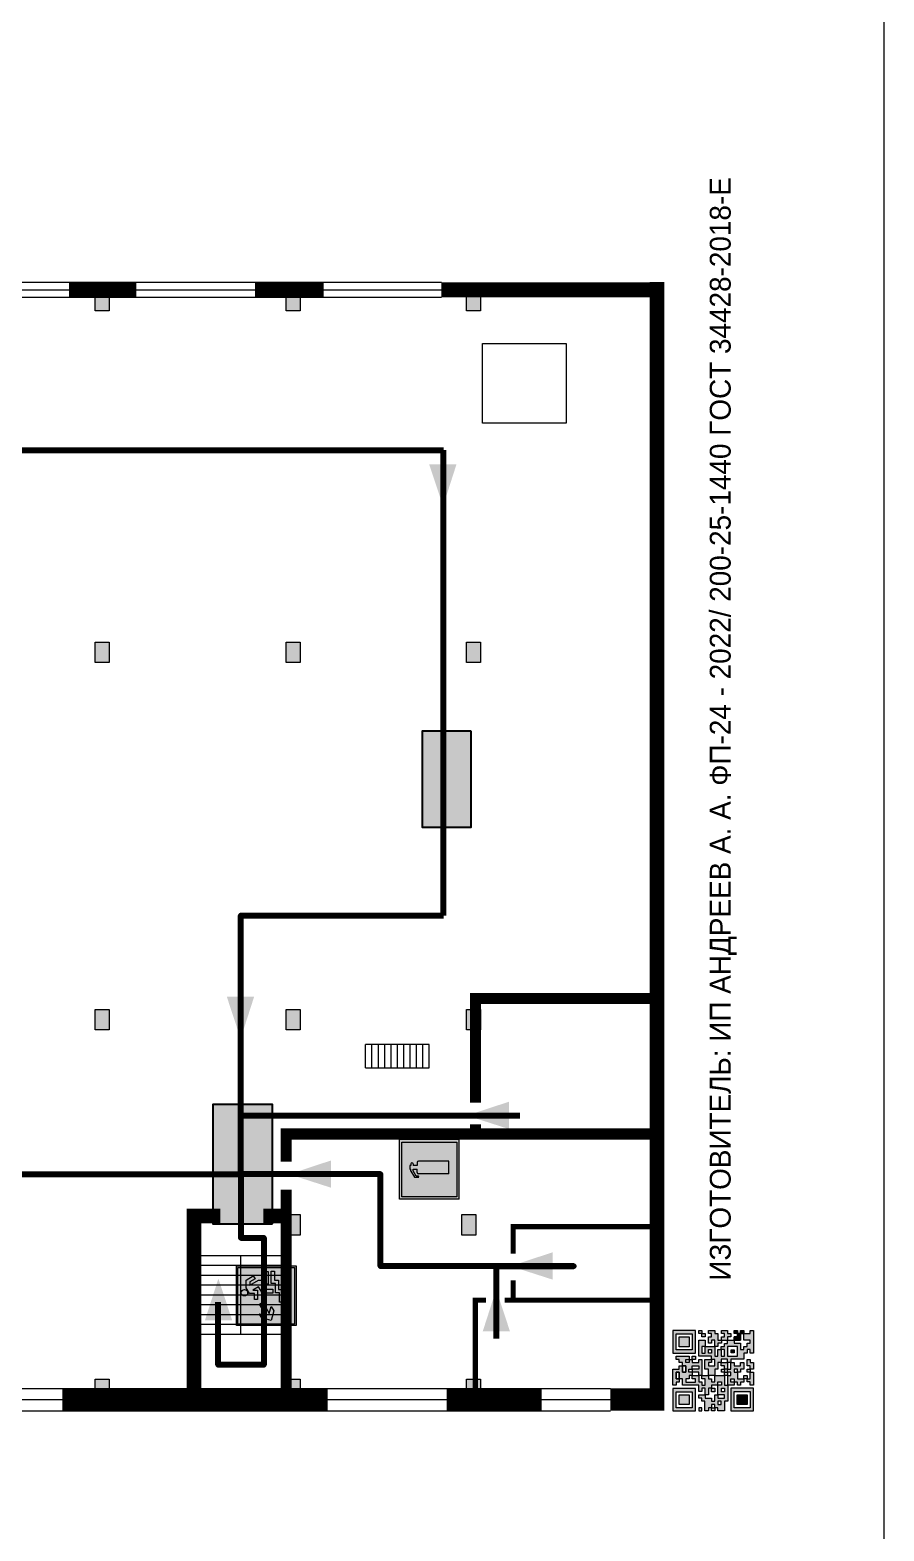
# Model space of a CAD drawing. Header units: millimetres. Extents: x 13810 to 67229, y 12374 to 21950.
# Drawn here: x 40824.2 to 40938.7, y 14954.2 to 15155.6 of the extents above; entities that cross this region are included whole.
import ezdxf

# ---------------------------------------------------------------- set-up
doc = ezdxf.new("R2010")
doc.units = ezdxf.units.MM
doc.layers.add('План_Штампы', color=7, linetype='Continuous')
doc.styles.add('обычный', font='arial.ttf')

# ---------------------------------------------------------------- blocks, each defined once
blk = doc.blocks.new('A$C32E8229D')
at = {"true_color": 0xffffff}
blk.add_hatch(color=7, dxfattribs=at).paths.add_polyline_path([(0, 0), (0, -8), (16, -8), (16, 0)])
h = blk.add_hatch(color=126)
h.paths.add_polyline_path([(0.2, -0.2), (15.8, -0.2), (15.8, -7.8), (0.2, -7.8)])
h.paths.add_polyline_path([(13.49, -2.05), (12.08, -2.05), (11.37, -2.63, 0.162397), (11.29, -2.84), (11.29, -3.63), (10.35, -3.63), (10.35, -4.05), (11.68, -4.05), (11.68, -3.48), (12.26, -4.28), (11.29, -5.1), (11.29, -6.78), (11.85, -6.78), (11.85, -5.44), (12.8, -4.64), (12.8, -5.94), (14.46, -5.94), (14.46, -5.39), (13.45, -5.39), (13.45, -3.97), (12.46, -2.59), (13.15, -2.59), (13.69, -3.34), (14.18, -3)], flags=16)
h.paths.add_polyline_path([(10.74, -1.82, 1), (11.8, -1.82, 1)], flags=16)
h.paths.add_polyline_path([(9.39, -3.59), (5.99, -3.59), (6.56, -3.03), (5.91, -3.03), (5.1, -3.83), (5.91, -4.64), (6.56, -4.64), (5.99, -4.09), (9.39, -4.09)], flags=16)
h.paths.add_polyline_path([(4.29, -1.08), (1.72, -1.08), (1.72, -6.6), (4.29, -6.6)], flags=16)
at = {"color": 126}
blk.add_lwpolyline([(16, -8), (0, -8), (0, 0), (16, 0)], close=True, dxfattribs=at)
blk = doc.blocks.new('QR')
at = {"lineweight": 0}
h = blk.add_hatch(color=256, dxfattribs=at)
h.dxf.hatch_style = 1
h.paths.add_polyline_path([(9241.16, 2687.38), (9242.01, 2687.38), (9242.01, 2687.83), (9241.59, 2687.83), (9241.59, 2688.68), (9239.45, 2688.68), (9239.45, 2688.25), (9239.86, 2688.25), (9239.86, 2687.83), (9240.29, 2687.83), (9240.29, 2688.25), (9241.16, 2688.25), (9241.16, 2687.83), (9240.29, 2687.83), (9240.29, 2687.38), (9239.45, 2687.38), (9239.45, 2685.22), (9238.57, 2685.22), (9238.57, 2684.8), (9239.02, 2684.8), (9239.02, 2684.37), (9238.13, 2684.37), (9238.13, 2683.92), (9239.02, 2683.92), (9239.02, 2683.5), (9239.44, 2683.5), (9239.44, 2682.64), (9239.87, 2682.64), (9239.87, 2682.18), (9239.44, 2682.18), (9239.44, 2682.64), (9238.13, 2682.64), (9238.13, 2681.76), (9237.71, 2681.76), (9237.71, 2682.64), (9238.13, 2682.64), (9238.13, 2683.07), (9237.27, 2683.07), (9237.27, 2683.51), (9237.71, 2683.51), (9237.71, 2684.37), (9238.13, 2684.37), (9238.13, 2685.22), (9237.71, 2685.22), (9237.71, 2684.8), (9237.28, 2684.8), (9237.28, 2684.38), (9235.98, 2684.38), (9235.98, 2683.92), (9236.4, 2683.92), (9236.4, 2683.49), (9236.84, 2683.49), (9236.84, 2683.07), (9236.4, 2683.07), (9236.4, 2682.64), (9235.98, 2682.64), (9235.98, 2681.76), (9237.29, 2681.76), (9237.29, 2681.33), (9239.43, 2681.33), (9239.43, 2681.76), (9240.74, 2681.76), (9240.74, 2683.05), (9239.87, 2683.05), (9239.87, 2683.5), (9240.29, 2683.5), (9240.29, 2683.91), (9240.74, 2683.91), (9240.74, 2684.81), (9240.29, 2684.81), (9240.29, 2684.79), (9240.29, 2684.37), (9239.45, 2684.37), (9239.45, 2684.8), (9239.87, 2684.8), (9239.87, 2685.21), (9240.74, 2685.21), (9240.74, 2686.1), (9240.29, 2686.1), (9240.29, 2685.64), (9239.86, 2685.64), (9239.86, 2686.95), (9240.29, 2686.95), (9240.29, 2686.52), (9240.74, 2686.52), (9240.74, 2686.1), (9241.16, 2686.1), (9241.16, 2686.53), (9241.59, 2686.53), (9241.59, 2686.1), (9242.02, 2686.1), (9242.02, 2685.21), (9241.59, 2685.21), (9241.59, 2686.1), (9241.16, 2686.1), (9241.16, 2685.21), (9240.74, 2685.21), (9240.74, 2684.81), (9242.89, 2684.81), (9242.89, 2685.22), (9242.47, 2685.22), (9242.47, 2686.11), (9242.89, 2686.11), (9242.89, 2686.52), (9242.46, 2686.52), (9242.46, 2686.95), (9242.89, 2686.95), (9242.89, 2686.52), (9243.32, 2686.52), (9243.32, 2688.26), (9242.9, 2688.26), (9242.9, 2687.83), (9242.47, 2687.83), (9242.47, 2687.38), (9242.01, 2687.38), (9242.01, 2686.94), (9241.16, 2686.94)])
h.paths.add_polyline_path([(9239.02, 2682.18), (9239.02, 2681.76), (9238.54, 2681.76), (9238.54, 2682.18)], flags=16)
h.paths.add_polyline_path([(9237.27, 2682.65), (9237.27, 2682.19), (9236.83, 2682.19), (9236.83, 2682.65)], flags=16)
h = blk.add_hatch(color=256, dxfattribs=at)
h.dxf.hatch_style = 1
h.paths.add_polyline_path([(9238.15, 2687.83), (9236.83, 2687.83), (9236.83, 2686.52), (9238.15, 2686.52)], flags=0)
h.paths.add_polyline_path([(9239.01, 2685.65), (9239.01, 2688.68), (9235.98, 2688.68), (9235.98, 2685.65)])
h.paths.add_polyline_path([(9236.41, 2686.1), (9236.41, 2688.26), (9238.56, 2688.26), (9238.56, 2686.1)], flags=16)
h.paths.add_polyline_path([(9236.83, 2686.52), (9236.83, 2687.83), (9238.15, 2687.83), (9238.15, 2686.52)], flags=0)
h = blk.add_hatch(color=256, dxfattribs=at)
h.dxf.hatch_style = 1
h.paths.add_polyline_path([(9238.15, 2686.52), (9238.15, 2687.83), (9236.83, 2687.83), (9236.83, 2686.52)])
h.paths.add_polyline_path([(9245.91, 2686.52), (9245.91, 2687.83), (9244.59, 2687.83), (9244.59, 2686.52)], flags=0)
h.paths.add_polyline_path([(9246.77, 2685.65), (9246.77, 2688.68), (9243.74, 2688.68), (9243.74, 2685.65)])
h.paths.add_polyline_path([(9244.17, 2686.1), (9244.17, 2688.26), (9246.32, 2688.26), (9246.32, 2686.1)], flags=16)
h.paths.add_polyline_path([(9244.59, 2686.52), (9244.59, 2687.83), (9245.91, 2687.83), (9245.91, 2686.52)], flags=0)
h = blk.add_hatch(color=256, dxfattribs=at)
h.dxf.hatch_style = 1
h.paths.add_polyline_path([(9240.75, 2681.76), (9240.75, 2681.35), (9241.17, 2681.35), (9241.17, 2681.76)])
h.paths.add_polyline_path([(9241.6, 2682.18), (9241.17, 2682.18), (9241.17, 2681.76), (9241.6, 2681.76)])
h.paths.add_polyline_path([(9242.47, 2681.34), (9242.47, 2682.19), (9242.02, 2682.19), (9242.02, 2681.76), (9241.6, 2681.76), (9241.6, 2681.34)])
h.paths.add_polyline_path([(9239.87, 2678.3), (9239.44, 2678.3), (9239.44, 2677.89), (9241.17, 2677.89), (9241.17, 2678.3), (9240.28, 2678.3), (9240.28, 2678.73), (9239.87, 2678.73)])
h.paths.add_polyline_path([(9240.75, 2678.73), (9240.75, 2679.19), (9240.28, 2679.19), (9240.28, 2678.73)])
h.paths.add_polyline_path([(9241.6, 2678.73), (9241.17, 2678.73), (9241.17, 2678.3), (9241.6, 2678.3)])
h.paths.add_polyline_path([(9242.02, 2678.3), (9241.6, 2678.3), (9241.6, 2677.89), (9242.48, 2677.89), (9242.48, 2678.31), (9242.9, 2678.31), (9242.9, 2678.73), (9242.02, 2678.73)])
h.paths.add_polyline_path([(9246.36, 2684.37), (9246.36, 2684.79), (9245.93, 2684.79), (9245.93, 2684.37)])
h.paths.add_polyline_path([(9246.78, 2685.2), (9246.36, 2685.2), (9246.36, 2684.79), (9246.78, 2684.79)])
h.paths.add_polyline_path([(9245.91, 2687.83), (9244.59, 2687.83), (9244.59, 2686.52), (9245.91, 2686.52)])
h = blk.add_hatch(color=256, dxfattribs=at)
h.dxf.hatch_style = 1
h.paths.add_polyline_path([(9243.32, 2686.11), (9242.89, 2686.11), (9242.89, 2685.64), (9243.32, 2685.64)])
h.paths.add_polyline_path([(9239.02, 2683.07), (9239.02, 2683.5), (9238.56, 2683.5), (9238.56, 2683.07)])
h.paths.add_polyline_path([(9236.4, 2684.8), (9236.4, 2685.22), (9235.98, 2685.22), (9235.98, 2684.8)])
h.paths.add_polyline_path([(9236.4, 2683.07), (9236.4, 2683.49), (9235.98, 2683.49), (9235.98, 2683.07)])
h = blk.add_hatch(color=256, dxfattribs=at)
h.dxf.hatch_style = 1
h.paths.add_polyline_path([(9243.32, 2682.64), (9243.32, 2683.07), (9244.62, 2683.07), (9244.62, 2684.37), (9243.74, 2684.37), (9243.74, 2684.8), (9244.62, 2684.8), (9244.62, 2684.37), (9245.48, 2684.37), (9245.48, 2685.22), (9243.32, 2685.22), (9243.32, 2683.5), (9242.89, 2683.5), (9242.89, 2683.06), (9242.01, 2683.06), (9242.01, 2683.91), (9242.47, 2683.91), (9242.47, 2683.5), (9242.89, 2683.5), (9242.89, 2684.38), (9241.59, 2684.38), (9241.59, 2683.91), (9240.74, 2683.91), (9240.74, 2683.05), (9241.59, 2683.05), (9241.59, 2682.64), (9242.47, 2682.64), (9242.47, 2682.19), (9242.91, 2682.19), (9242.91, 2681.34), (9242.48, 2681.34), (9242.48, 2680.91), (9242.91, 2680.91), (9242.91, 2679.17), (9243.75, 2679.17), (9243.75, 2678.73), (9244.2, 2678.73), (9244.2, 2678.3), (9243.75, 2678.3), (9243.75, 2677.88), (9246.78, 2677.88), (9246.78, 2678.3), (9246.35, 2678.3), (9246.35, 2679.19), (9245.48, 2679.19), (9245.48, 2678.31), (9245.05, 2678.31), (9245.05, 2678.73), (9244.62, 2678.73), (9244.62, 2679.19), (9244.2, 2679.19), (9244.2, 2679.61), (9245.05, 2679.61), (9245.05, 2680.46), (9245.48, 2680.46), (9245.48, 2681.34), (9245.04, 2681.34), (9245.04, 2681.76), (9244.63, 2681.76), (9244.63, 2682.19), (9244.21, 2682.19), (9244.21, 2681.76), (9243.32, 2681.76), (9243.32, 2682.19), (9244.21, 2682.19), (9244.21, 2682.64)])
h.paths.add_polyline_path([(9243.75, 2683.49), (9243.75, 2683.92), (9244.21, 2683.92), (9244.21, 2683.49)], flags=16)
h.paths.add_polyline_path([(9243.32, 2681.34), (9244.63, 2681.34), (9244.63, 2680.04), (9243.32, 2680.04)], flags=16)
h.paths.add_polyline_path([(9243.76, 2680.89), (9244.18, 2680.89), (9244.18, 2680.48), (9243.76, 2680.48)], flags=0)
h = blk.add_hatch(color=256, dxfattribs=at)
h.dxf.hatch_style = 1
h.paths.add_polyline_path([(9246.36, 2683.07), (9246.78, 2683.07), (9246.78, 2683.92), (9246.36, 2683.92), (9246.36, 2683.49), (9245.92, 2683.49), (9245.92, 2683.92), (9245.06, 2683.92), (9245.06, 2683.49), (9245.48, 2683.49), (9245.48, 2683.07), (9244.62, 2683.07), (9244.62, 2682.65), (9245.05, 2682.65), (9245.05, 2682.18), (9245.48, 2682.18), (9245.48, 2682.65), (9246.36, 2682.65)])
h.paths.add_polyline_path([(9246.78, 2682.18), (9246.36, 2682.18), (9246.36, 2681.75), (9245.92, 2681.75), (9245.92, 2682.18), (9245.48, 2682.18), (9245.48, 2681.34), (9245.48, 2681.34), (9245.94, 2681.34), (9245.94, 2680.91), (9246.36, 2680.91), (9246.36, 2681.34), (9246.78, 2681.34)])
h = blk.add_hatch(color=256, dxfattribs=at)
h.dxf.hatch_style = 1
h.paths.add_polyline_path([(9235.98, 2680.9), (9235.98, 2677.86), (9239.02, 2677.86), (9239.02, 2680.9)])
h.paths.add_polyline_path([(9238.57, 2680.48), (9238.57, 2678.32), (9236.41, 2678.32), (9236.41, 2680.48)], flags=16)
h.paths.add_polyline_path([(9238.15, 2680.05), (9238.15, 2678.74), (9236.83, 2678.74), (9236.83, 2680.05)], flags=0)
h = blk.add_hatch(color=256, dxfattribs=at)
h.dxf.hatch_style = 1
h.paths.add_polyline_path([(9242.02, 2680.46), (9242.48, 2680.46), (9242.48, 2680.91), (9241.58, 2680.91), (9241.58, 2681.35), (9241.17, 2681.35), (9241.17, 2680.91), (9240.75, 2680.91), (9240.75, 2681.33), (9239.43, 2681.33), (9239.43, 2680.46), (9239.86, 2680.46), (9239.86, 2680.92), (9240.3, 2680.92), (9240.3, 2680.46), (9239.86, 2680.46), (9239.86, 2680.04), (9239.44, 2680.04), (9239.44, 2679.62), (9239.86, 2679.62), (9239.86, 2679.19), (9240.29, 2679.19), (9240.29, 2680.03), (9241.18, 2680.03), (9241.18, 2680.47), (9241.6, 2680.47), (9241.6, 2680.03), (9241.18, 2680.03), (9241.18, 2679.61), (9241.6, 2679.61), (9241.6, 2679.19), (9242.47, 2679.19), (9242.47, 2679.6), (9242.02, 2679.6)])
h = blk.add_hatch(color=256, dxfattribs=at)
h.dxf.hatch_style = 1
h.paths.add_polyline_path([(9244.18, 2680.48), (9244.18, 2680.89), (9243.76, 2680.89), (9243.76, 2680.48)])
h = blk.add_hatch(color=256, dxfattribs=at)
h.dxf.hatch_style = 1
h.paths.add_polyline_path([(9238.15, 2680.05), (9236.83, 2680.05), (9236.83, 2678.74), (9238.15, 2678.74)])
h = blk.add_hatch(color=256, dxfattribs=at)
h.dxf.hatch_style = 1
h.paths.add_polyline_path([(9245.93, 2680.04), (9245.93, 2680.46), (9245.48, 2680.46), (9245.48, 2679.62), (9246.35, 2679.62), (9246.35, 2680.04)])
h.paths.add_polyline_path([(9246.78, 2680.04), (9246.78, 2680.46), (9246.35, 2680.46), (9246.35, 2680.04)])
h.paths.add_polyline_path([(9246.78, 2679.18), (9246.78, 2679.62), (9246.35, 2679.62), (9246.35, 2679.18)])
for points in [[(9237.71, 2685.22), (9238.13, 2685.22), (9238.13, 2684.37), (9237.71, 2684.37), (9237.71, 2683.51), (9237.27, 2683.51), (9237.27, 2683.07), (9238.13, 2683.07), (9238.13, 2682.64), (9237.71, 2682.64), (9237.71, 2681.76), (9238.13, 2681.76), (9238.13, 2682.64), (9239.44, 2682.64), (9239.44, 2683.5), (9239.02, 2683.5), (9239.02, 2683.07), (9238.56, 2683.07), (9238.56, 2683.5), (9239.02, 2683.5), (9239.02, 2683.92), (9238.13, 2683.92), (9238.13, 2684.37), (9239.02, 2684.37), (9239.02, 2684.8), (9238.57, 2684.8), (9238.57, 2685.22), (9239.45, 2685.22), (9239.45, 2687.38), (9240.29, 2687.38), (9240.29, 2687.83), (9239.86, 2687.83), (9239.86, 2688.25), (9239.45, 2688.25), (9239.45, 2688.68), (9241.59, 2688.68), (9241.59, 2687.83), (9242.01, 2687.83), (9242.01, 2687.38), (9242.47, 2687.38), (9242.47, 2687.83), (9242.9, 2687.83), (9242.9, 2688.26), (9243.32, 2688.26), (9243.32, 2686.52), (9242.89, 2686.52), (9242.89, 2686.11), (9243.32, 2686.11), (9243.32, 2685.64), (9242.89, 2685.64), (9242.89, 2686.11), (9242.47, 2686.11), (9242.47, 2685.22), (9242.89, 2685.22), (9242.89, 2684.81), (9240.74, 2684.81), (9240.74, 2683.91), (9241.59, 2683.91), (9241.59, 2684.38), (9242.89, 2684.38), (9242.89, 2683.5), (9242.47, 2683.5), (9242.47, 2683.91), (9242.01, 2683.91), (9242.01, 2683.06), (9242.89, 2683.06), (9242.89, 2683.5), (9243.32, 2683.5), (9243.32, 2685.22), (9245.48, 2685.22), (9245.48, 2684.37), (9244.62, 2684.37), (9244.62, 2683.07), (9245.48, 2683.07), (9245.48, 2683.49), (9245.06, 2683.49), (9245.06, 2683.92), (9245.92, 2683.92), (9245.92, 2683.49), (9246.36, 2683.49), (9246.36, 2683.92), (9246.78, 2683.92), (9246.78, 2683.07), (9246.36, 2683.07), (9246.36, 2682.65), (9245.48, 2682.65), (9245.48, 2682.18), (9245.92, 2682.18), (9245.92, 2681.75), (9246.36, 2681.75), (9246.36, 2682.18), (9246.78, 2682.18), (9246.78, 2681.34), (9246.36, 2681.34), (9246.36, 2680.91), (9245.94, 2680.91), (9245.94, 2681.34), (9245.48, 2681.34), (9245.48, 2680.46), (9245.93, 2680.46), (9245.93, 2680.04), (9246.35, 2680.04), (9246.35, 2680.46), (9246.78, 2680.46), (9246.78, 2680.04), (9246.78, 2680.04), (9246.35, 2680.04), (9246.35, 2679.62), (9246.78, 2679.62), (9246.78, 2679.18), (9246.35, 2679.18), (9246.35, 2678.3), (9246.78, 2678.3), (9246.78, 2677.88), (9243.75, 2677.88), (9243.75, 2678.3), (9244.2, 2678.3), (9244.2, 2678.73), (9243.75, 2678.73), (9243.75, 2679.17), (9242.91, 2679.17), (9242.91, 2680.91), (9242.48, 2680.91), (9242.48, 2680.46), (9242.02, 2680.46), (9242.02, 2679.6), (9242.47, 2679.6), (9242.47, 2679.19), (9241.6, 2679.19), (9241.6, 2679.61), (9241.18, 2679.61), (9241.18, 2680.03), (9240.29, 2680.03), (9240.29, 2679.19), (9240.75, 2679.19), (9240.75, 2678.73), (9240.28, 2678.73), (9240.28, 2678.3), (9241.17, 2678.3), (9241.17, 2678.73), (9241.6, 2678.73), (9241.6, 2678.3), (9242.02, 2678.3), (9242.02, 2678.73), (9242.9, 2678.73), (9242.9, 2678.31), (9242.48, 2678.31), (9242.48, 2677.89), (9241.6, 2677.89), (9241.6, 2678.3), (9241.17, 2678.3), (9241.17, 2677.89), (9239.44, 2677.89), (9239.44, 2678.3), (9239.87, 2678.3), (9239.87, 2678.73), (9240.28, 2678.73), (9240.28, 2679.19), (9240.29, 2679.19), (9239.86, 2679.19), (9239.86, 2679.62), (9239.44, 2679.62), (9239.44, 2680.04), (9239.86, 2680.04), (9239.86, 2680.46), (9239.43, 2680.46), (9239.43, 2681.33), (9237.29, 2681.33), (9237.29, 2681.76), (9235.98, 2681.76), (9235.98, 2682.64), (9236.4, 2682.64), (9236.4, 2683.07), (9235.98, 2683.07), (9235.98, 2683.49), (9236.4, 2683.49), (9236.4, 2683.92), (9235.98, 2683.92), (9235.98, 2684.38), (9237.28, 2684.38), (9237.28, 2684.8), (9237.71, 2684.8), (9237.71, 2685.22), (9237.92, 2685.22)], [(9240.74, 2686.1), (9240.74, 2686.52), (9240.29, 2686.52), (9240.29, 2686.95), (9239.86, 2686.95), (9239.86, 2685.64), (9240.29, 2685.64), (9240.29, 2686.1), (9240.74, 2686.1), (9240.74, 2686.52)], [(9240.74, 2685.21), (9239.87, 2685.21), (9239.87, 2684.8), (9239.45, 2684.8), (9239.45, 2684.37), (9240.29, 2684.37), (9240.29, 2684.79), (9240.29, 2684.81), (9240.74, 2684.81), (9240.74, 2685.21), (9239.87, 2685.21)], [(9244.62, 2684.37), (9244.62, 2684.8), (9243.74, 2684.8), (9243.74, 2684.37), (9244.62, 2684.37)], [(9240.74, 2683.05), (9240.74, 2681.76), (9239.43, 2681.76), (9239.43, 2681.33), (9240.75, 2681.33), (9240.75, 2681.35), (9240.75, 2680.91), (9241.17, 2680.91), (9241.17, 2681.35), (9241.58, 2681.35), (9241.58, 2680.91), (9242.48, 2680.91), (9242.48, 2681.34), (9242.91, 2681.34), (9242.91, 2682.19), (9242.47, 2682.19), (9242.47, 2682.64), (9241.59, 2682.64), (9241.59, 2683.05), (9240.74, 2683.05)], [(9240.74, 2683.91), (9240.29, 2683.91), (9240.29, 2683.5), (9239.87, 2683.5), (9239.87, 2683.05), (9240.74, 2683.05), (9240.74, 2683.91)], [(9244.62, 2683.07), (9243.32, 2683.07), (9243.32, 2682.64), (9244.21, 2682.64), (9244.21, 2682.19), (9243.32, 2682.19), (9243.32, 2681.76), (9244.21, 2681.76), (9244.21, 2682.19), (9244.63, 2682.19), (9244.63, 2681.76), (9245.04, 2681.76), (9245.04, 2681.34), (9245.48, 2681.34)], [(9245.48, 2682.18), (9245.05, 2682.18), (9245.05, 2682.65), (9244.62, 2682.65), (9244.62, 2683.07)], [(9239.86, 2680.46), (9239.86, 2680.92), (9240.3, 2680.92), (9240.3, 2680.46), (9239.86, 2680.46)], [(9241.6, 2681.76), (9242.02, 2681.76), (9242.02, 2682.19), (9242.47, 2682.19), (9242.47, 2681.34), (9241.6, 2681.34), (9241.6, 2681.76)], [(9245.48, 2682.18), (9245.48, 2681.34)], [(9245.48, 2680.46), (9245.05, 2680.46), (9245.05, 2679.61), (9244.2, 2679.61), (9244.2, 2679.19), (9244.62, 2679.19), (9244.62, 2678.73), (9245.05, 2678.73), (9245.05, 2678.31), (9245.48, 2678.31), (9245.48, 2679.19), (9246.35, 2679.19), (9246.35, 2679.07)], [(9246.35, 2679.62), (9245.48, 2679.62), (9245.48, 2680.46)], [(9245.48, 2680.46), (9245.48, 2679.62), (9246.35, 2679.62), (9246.35, 2680.04), (9245.93, 2680.04), (9245.93, 2680.46), (9245.48, 2680.46), (9245.48, 2679.62)], [(9246.35, 2679.62), (9246.35, 2679.18)]]:
    blk.add_lwpolyline(points, dxfattribs=at)
for points in [[(9235.98, 2685.65), (9239.01, 2685.65), (9239.01, 2688.68), (9235.98, 2688.68)], [(9236.41, 2688.26), (9238.56, 2688.26), (9238.56, 2686.1), (9236.41, 2686.1)], [(9236.83, 2687.83), (9238.15, 2687.83), (9238.15, 2686.52), (9236.83, 2686.52)], [(9240.29, 2687.83), (9241.16, 2687.83), (9241.16, 2688.25), (9240.29, 2688.25)], [(9240.29, 2688.25), (9241.16, 2688.25), (9241.16, 2687.83), (9240.29, 2687.83)], [(9242.01, 2687.38), (9241.16, 2687.38), (9241.16, 2686.94), (9242.01, 2686.94)], [(9241.16, 2687.38), (9242.01, 2687.38), (9242.01, 2686.94), (9241.16, 2686.94)], [(9242.89, 2686.52), (9242.46, 2686.52), (9242.46, 2686.95), (9242.89, 2686.95)], [(9243.74, 2685.65), (9246.77, 2685.65), (9246.77, 2688.68), (9243.74, 2688.68)], [(9244.17, 2688.26), (9246.32, 2688.26), (9246.32, 2686.1), (9244.17, 2686.1)], [(9244.59, 2687.83), (9245.91, 2687.83), (9245.91, 2686.52), (9244.59, 2686.52)], [(9235.98, 2684.8), (9236.4, 2684.8), (9236.4, 2685.22), (9235.98, 2685.22)], [(9241.16, 2686.1), (9240.74, 2686.1), (9240.74, 2685.21), (9241.16, 2685.21)], [(9241.16, 2686.53), (9241.59, 2686.53), (9241.59, 2686.1), (9241.16, 2686.1)], [(9241.59, 2686.1), (9242.02, 2686.1), (9242.02, 2685.21), (9241.59, 2685.21)], [(9246.36, 2685.2), (9246.78, 2685.2), (9246.78, 2684.79), (9246.36, 2684.79)], [(9236.4, 2683.07), (9236.84, 2683.07), (9236.84, 2683.49), (9236.4, 2683.49)], [(9243.75, 2683.92), (9244.21, 2683.92), (9244.21, 2683.49), (9243.75, 2683.49)], [(9245.93, 2684.79), (9246.36, 2684.79), (9246.36, 2684.37), (9245.93, 2684.37)], [(9235.98, 2677.86), (9239.02, 2677.86), (9239.02, 2680.9), (9235.98, 2680.9)], [(9236.83, 2682.19), (9237.27, 2682.19), (9237.27, 2682.65), (9236.83, 2682.65)], [(9238.54, 2682.18), (9239.02, 2682.18), (9239.02, 2681.76), (9238.54, 2681.76)], [(9239.44, 2682.64), (9239.87, 2682.64), (9239.87, 2682.18), (9239.44, 2682.18)], [(9240.75, 2681.76), (9241.17, 2681.76), (9241.17, 2681.35), (9240.75, 2681.35)], [(9241.17, 2682.18), (9241.6, 2682.18), (9241.6, 2681.76), (9241.17, 2681.76)], [(9243.32, 2680.04), (9244.63, 2680.04), (9244.63, 2681.34), (9243.32, 2681.34)], [(9243.76, 2680.89), (9244.18, 2680.89), (9244.18, 2680.48), (9243.76, 2680.48)], [(9236.41, 2680.48), (9238.57, 2680.48), (9238.57, 2678.32), (9236.41, 2678.32)], [(9236.83, 2680.05), (9238.15, 2680.05), (9238.15, 2678.74), (9236.83, 2678.74)], [(9241.18, 2680.03), (9241.6, 2680.03), (9241.6, 2680.47), (9241.18, 2680.47)]]:
    blk.add_lwpolyline(points, close=True, dxfattribs=at)
blk = doc.blocks.new('вниз 3')
at = {"lineweight": 0, "true_color": 0xffffff}
h = blk.add_hatch(color=7, dxfattribs=at)
h.dxf.hatch_style = 1
h.paths.add_polyline_path([(40997.5, -4475.69), (40997.25, -4475.28), (40995.76, -4476.15), (40995.97, -4475.23), (40995.39, -4475.56), (40995.05, -4476.83), (40996.33, -4477.17), (40996.91, -4476.83), (40996, -4476.55)], flags=0)
h.paths.add_polyline_path([(40999.81, -4473.95), (41000.22, -4473.95), (41000.64, -4474.67), (41001.03, -4474.43), (41000.46, -4473.49), (41000.42, -4473.49), (40999.43, -4473.49), (40998.68, -4473.92), (40998.68, -4474.57), (40997.88, -4474.57), (40997.88, -4475), (40999.14, -4475), (40999.14, -4474.43), (40999.14, -4474.38), (40999.59, -4475.15), (40998.72, -4475.67), (40998.72, -4477.06), (40999.24, -4477.06), (40999.24, -4475.96), (40999.95, -4475.56), (40999.95, -4476.43), (41001.61, -4476.43), (41001.61, -4475.88), (41000.47, -4475.88), (41000.47, -4475.12)], flags=0)
h.paths.add_polyline_path([(40999.2, -4473.24, 1), (40998.35, -4473.24, 1)], flags=0)
h.paths.add_polyline_path([(41000.46, -4477.26), (41001.69, -4477.26), (41001.69, -4476.84), (41000.03, -4476.84), (41000.03, -4477.39), (40998.78, -4477.39), (40998.78, -4477.95), (40997.53, -4477.95), (40997.53, -4478.5), (40996.29, -4478.5), (40996.29, -4479.06), (40995.05, -4479.06), (40995.05, -4479.48), (40995.29, -4479.48), (40996.72, -4479.48), (40996.72, -4478.92), (40997.97, -4478.92), (40997.97, -4478.36), (40999.2, -4478.36), (40999.2, -4477.81), (41000.46, -4477.81)], flags=0)
h.paths.add_polyline_path([(41002.37, -4472.17), (40994.37, -4472.17), (40994.37, -4480.17), (41002.37, -4480.17)])
h.paths.add_polyline_path([(41002.16, -4479.96), (40994.57, -4479.96), (40994.57, -4472.37), (41002.16, -4472.37)], flags=16)
h.paths.add_polyline_path([(41001.61, -4475.88), (41001.61, -4476.43), (40999.95, -4476.43), (40999.95, -4475.56), (40999.24, -4475.96), (40999.24, -4477.06), (40998.72, -4477.06), (40998.72, -4475.67), (40999.59, -4475.15), (40999.14, -4474.38), (40999.14, -4474.43), (40999.14, -4475), (40997.88, -4475), (40997.88, -4474.57), (40998.68, -4474.57), (40998.68, -4473.92), (40999.43, -4473.49), (41000.42, -4473.49), (41000.46, -4473.49), (41001.03, -4474.43), (41000.64, -4474.67), (41000.22, -4473.95), (40999.81, -4473.95), (41000.47, -4475.12), (41000.47, -4475.88)], flags=0)
h.paths.add_polyline_path([(41001.69, -4476.84), (41001.69, -4477.26), (41000.46, -4477.26), (41000.46, -4477.81), (40999.2, -4477.81), (40999.2, -4478.36), (40997.97, -4478.36), (40997.97, -4478.92), (40996.72, -4478.92), (40996.72, -4479.48), (40995.05, -4479.48), (40995.05, -4479.06), (40996.29, -4479.06), (40996.29, -4478.5), (40997.53, -4478.5), (40997.53, -4477.95), (40998.78, -4477.95), (40998.78, -4477.39), (41000.03, -4477.39), (41000.03, -4476.84)], flags=0)
h.paths.add_polyline_path([(40998.35, -4473.24, -1), (40999.2, -4473.24, -1)], flags=0)
h.paths.add_polyline_path([(40997.5, -4475.69), (40996, -4476.55), (40996.91, -4476.83), (40996.33, -4477.17), (40995.05, -4476.83), (40995.39, -4475.56), (40995.97, -4475.23), (40995.76, -4476.15), (40997.25, -4475.28)], flags=0)
at = {"lineweight": 0}
h = blk.add_hatch(color=126, dxfattribs=at)
h.dxf.hatch_style = 1
h.paths.add_polyline_path([(41002.16, -4472.37), (40994.57, -4472.37), (40994.57, -4479.96), (41002.16, -4479.96)])
h.paths.add_polyline_path([(40995.97, -4475.23), (40995.76, -4476.15), (40997.25, -4475.28), (40997.5, -4475.69), (40996, -4476.55), (40996.91, -4476.83), (40996.33, -4477.17), (40995.05, -4476.83), (40995.39, -4475.56)], flags=16)
h.paths.add_polyline_path([(40997.88, -4474.57), (40998.68, -4474.57), (40998.68, -4473.92), (40999.43, -4473.49), (41000.42, -4473.49), (41000.46, -4473.49), (41001.03, -4474.43), (41000.64, -4474.67), (41000.22, -4473.95), (40999.81, -4473.95), (41000.47, -4475.12), (41000.47, -4475.88), (41001.61, -4475.88), (41001.61, -4476.43), (40999.95, -4476.43), (40999.95, -4475.56), (40999.24, -4475.96), (40999.24, -4477.06), (40998.72, -4477.06), (40998.72, -4475.67), (40999.59, -4475.15), (40999.14, -4474.38), (40999.14, -4474.43), (40999.14, -4475), (40997.88, -4475)], flags=16)
h.paths.add_polyline_path([(40998.35, -4473.24, -1), (40999.2, -4473.24, -1)], flags=16)
h.paths.add_polyline_path([(40997.53, -4477.95), (40998.78, -4477.95), (40998.78, -4477.39), (41000.03, -4477.39), (41000.03, -4476.84), (41001.69, -4476.84), (41001.69, -4477.26), (41000.46, -4477.26), (41000.46, -4477.81), (40999.2, -4477.81), (40999.2, -4478.36), (40997.97, -4478.36), (40997.97, -4478.92), (40996.72, -4478.92), (40996.72, -4479.48), (40995.05, -4479.48), (40995.05, -4479.06), (40996.29, -4479.06), (40996.29, -4478.5), (40997.53, -4478.5)], flags=16)
at = {"lineweight": 0, "true_color": 0xffffff}
h = blk.add_hatch(color=7, dxfattribs=at)
h.dxf.hatch_style = 1
h.paths.add_polyline_path([(40999.2, -4473.24, 1), (40998.35, -4473.24, 1)])
h.paths.add_polyline_path([(40999.81, -4473.95), (41000.22, -4473.95), (41000.64, -4474.67), (41001.03, -4474.43), (41000.46, -4473.49), (41000.42, -4473.49), (40999.43, -4473.49), (40998.68, -4473.92), (40998.68, -4474.57), (40997.88, -4474.57), (40997.88, -4475), (40999.14, -4475), (40999.14, -4474.43), (40999.14, -4474.38), (40999.59, -4475.15), (40998.72, -4475.67), (40998.72, -4477.06), (40999.24, -4477.06), (40999.24, -4475.96), (40999.95, -4475.56), (40999.95, -4476.43), (41001.61, -4476.43), (41001.61, -4475.88), (41000.47, -4475.88), (41000.47, -4475.12)])
h.paths.add_polyline_path([(40999.2, -4477.81), (41000.46, -4477.81), (41000.46, -4477.26), (41001.69, -4477.26), (41001.69, -4476.84), (41000.03, -4476.84), (41000.03, -4477.39), (40998.78, -4477.39), (40998.78, -4477.95), (40997.53, -4477.95), (40997.53, -4478.5), (40996.29, -4478.5), (40996.29, -4479.06), (40995.05, -4479.06), (40995.05, -4479.48), (40995.29, -4479.48), (40996.72, -4479.48), (40996.72, -4478.92), (40997.97, -4478.92), (40997.97, -4478.36), (40999.2, -4478.36)])
h.paths.add_polyline_path([(40997.5, -4475.69), (40997.25, -4475.28), (40995.76, -4476.15), (40995.97, -4475.23), (40995.39, -4475.56), (40995.05, -4476.83), (40996.33, -4477.17), (40996.91, -4476.83), (40996, -4476.55)])
at = {"color": 126, "lineweight": 0}
for points in [[(40994.37, -4472.17), (41002.37, -4472.17), (41002.37, -4480.17), (40994.37, -4480.17)], [(40994.57, -4472.37), (41002.16, -4472.37), (41002.16, -4479.96), (40994.57, -4479.96)]]:
    blk.add_lwpolyline(points, close=True, dxfattribs=at)
for points in [[(40995.05, -4476.83), (40995.39, -4475.56), (40995.97, -4475.23), (40995.76, -4476.15), (40997.25, -4475.28), (40997.5, -4475.69), (40996, -4476.55), (40996.91, -4476.83), (40996.33, -4477.17), (40995.05, -4476.83)], [(40999.14, -4474.43), (40999.14, -4475), (40997.88, -4475), (40997.88, -4474.57), (40998.68, -4474.57), (40998.68, -4473.92), (40999.43, -4473.49), (41000.42, -4473.49), (41000.46, -4473.49), (41001.03, -4474.43), (41000.64, -4474.67), (41000.22, -4473.95), (40999.81, -4473.95), (41000.47, -4475.12), (41000.47, -4475.88), (41001.61, -4475.88), (41001.61, -4476.43), (40999.95, -4476.43), (40999.95, -4475.56), (40999.24, -4475.96), (40999.24, -4477.06), (40998.72, -4477.06), (40998.72, -4475.67), (40999.59, -4475.15), (40999.14, -4474.38), (40999.14, -4474.43)], [(40995.29, -4479.48), (40995.05, -4479.48), (40995.05, -4479.06), (40996.29, -4479.06), (40996.29, -4478.5), (40997.53, -4478.5), (40997.53, -4477.95), (40998.78, -4477.95), (40998.78, -4477.39), (41000.03, -4477.39), (41000.03, -4476.84), (41001.69, -4476.84), (41001.69, -4477.26), (41000.46, -4477.26), (41000.46, -4477.81), (40999.2, -4477.81), (40999.2, -4478.36), (40997.97, -4478.36), (40997.97, -4478.92), (40996.72, -4478.92), (40996.72, -4479.48), (40995.05, -4479.48)]]:
    blk.add_lwpolyline(points, dxfattribs=at)
blk.add_circle((40998.77, -4473.24), 0.426, dxfattribs=at)
blk = doc.blocks.new('A$C7B4425F7')
at = {"true_color": 0xffffff}
blk.add_hatch(color=7, dxfattribs=at).paths.add_polyline_path([(0, 0), (-16, 0), (-16, -8), (0, -8)])
h = blk.add_hatch(color=126)
h.paths.add_polyline_path([(-0.2, -0.2), (-15.8, -0.2), (-15.8, -7.8), (-0.2, -7.8)])
h.paths.add_polyline_path([(-11.76, -2.03), (-11.76, -3.66), (-11.17, -3.66, -0.568275), (-11.17, -6.18), (-12.58, -6.18), (-12.58, -2.03)], flags=16)
h.paths.add_polyline_path([(-13.33, -4.12, -0.495768), (-13.59, -6.18), (-15.03, -6.18), (-15.03, -2.03), (-13.59, -2.03, -0.487973)], flags=16)
h.paths.add_polyline_path([(-10.25, -2.03), (-9.48, -2.03), (-9.48, -6.18), (-10.25, -6.18)], flags=16)
h.paths.add_polyline_path([(-13.84, -3.69), (-14.24, -3.69), (-14.24, -3.03), (-13.9, -3.03, -0.692621)], flags=0)
h.paths.add_polyline_path([(-9.15, -2.03), (-8.4, -2.03), (-8.04, -3.07), (-7.68, -2.03), (-6.93, -2.03), (-7.64, -4.1), (-6.93, -6.18), (-7.68, -6.18), (-8.04, -5.14), (-8.4, -6.18), (-9.15, -6.18), (-8.44, -4.1)], flags=16)
h.paths.add_polyline_path([(-11.76, -4.46), (-11.42, -4.46, -0.692621), (-11.36, -5.12), (-11.76, -5.12)], flags=0)
h.paths.add_polyline_path([(-13.9, -5.2), (-14.24, -5.2), (-14.24, -4.55), (-13.84, -4.55, -0.708038)], flags=0)
edge = h.paths.add_edge_path(flags=16)
edge.add_ellipse((-5.51, -4.08), major_axis=(0, 2.05), ratio=0.586184, start_angle=0, end_angle=360)
edge = h.paths.add_edge_path(flags=0)
edge.add_ellipse((-5.51, -4.08), major_axis=(0, 1.14), ratio=0.454828, start_angle=0, end_angle=360)
h.paths.add_polyline_path([(-4.13, -4.96, 0.377264), (-3.48, -4.52, 0.0555), (-3.16, -2.03), (-1.66, -2.03), (-1.66, -4.96), (-0.96, -4.96), (-0.96, -7.01), (-1.75, -7.01), (-1.75, -6.18), (-3.3, -6.18), (-3.3, -7.02), (-4.13, -7.02)], flags=16)
h.paths.add_polyline_path([(-2.73, -2.91), (-2.28, -2.91), (-2.28, -4.96), (-3.05, -4.96, 0.079136)], flags=0)
at = {"color": 126}
blk.add_lwpolyline([(-16, -8), (0, -8), (0, 0), (-16, 0)], close=True, dxfattribs=at)
blk = doc.blocks.new('A$C3AD82952')
at = {"true_color": 0xf5f5ff}
h = blk.add_hatch(color=7, dxfattribs=at)
h.dxf.hatch_style = 1
h.paths.add_polyline_path([(8.21, 8.73, 0.414214), (7.89, 9.05), (7.22, 9.05), (7.22, 9.92), (7.59, 9.92, 1), (7.57, 10.36), (7.22, 10.36), (7.22, 10.6), (6.43, 10.6), (6.43, 10.36), (6.01, 10.36), (4.74, 9.59), (4.74, 8.69), (4.98, 8.73), (4.98, 9.26), (6.12, 9.91), (6.43, 9.91), (6.43, 9.05), (5.76, 9.05, 0.414214), (5.44, 8.73), (5.44, 2.2), (8.21, 2.2)], flags=0)
h.paths.add_polyline_path([(12.8, 12.8), (0, 12.8), (0, 0), (12.8, 0)])
h.paths.add_polyline_path([(0.51, 12.29), (12.29, 12.29), (12.29, 0.51), (0.51, 0.51)], flags=16)
h.paths.add_polyline_path([(4.74, 9.59), (6.01, 10.36), (6.43, 10.36), (6.43, 10.6), (7.22, 10.6), (7.22, 10.36), (7.59, 10.36, -0.94586), (7.59, 9.92), (7.22, 9.92), (7.22, 9.05), (7.89, 9.05, -0.414214), (8.21, 8.73), (8.21, 2.2), (5.44, 2.2), (5.44, 8.73, -0.414214), (5.76, 9.05), (6.43, 9.05), (6.43, 9.91), (6.12, 9.91), (4.98, 9.26), (4.98, 8.73), (4.74, 8.69)], flags=0)
h = blk.add_hatch(color=242)
h.dxf.hatch_style = 1
h.paths.add_polyline_path([(12.29, 12.29), (0.51, 12.29), (0.51, 0.51), (12.29, 0.51)])
h.paths.add_polyline_path([(4.74, 8.69), (4.74, 9.59), (6.01, 10.36), (6.43, 10.36), (6.43, 10.6), (7.22, 10.6), (7.22, 10.36), (7.59, 10.36, -0.94586), (7.59, 9.92), (7.22, 9.92), (7.22, 9.05), (7.89, 9.05, -0.414214), (8.21, 8.73), (8.21, 2.2), (5.44, 2.2), (5.44, 8.73, -0.414214), (5.76, 9.05), (6.43, 9.05), (6.43, 9.91), (6.12, 9.91), (4.98, 9.26), (4.98, 8.73)], flags=16)
h = blk.add_hatch(color=7, dxfattribs=at)
h.dxf.hatch_style = 1
h.paths.add_polyline_path([(8.21, 8.73, 0.414214), (7.89, 9.05), (7.22, 9.05), (7.22, 9.92), (7.59, 9.92, 1), (7.57, 10.36), (7.22, 10.36), (7.22, 10.6), (6.43, 10.6), (6.43, 10.36), (6.01, 10.36), (4.74, 9.59), (4.74, 8.69), (4.98, 8.73), (4.98, 9.26), (6.12, 9.91), (6.43, 9.91), (6.43, 9.05), (5.76, 9.05, 0.414214), (5.44, 8.73), (5.44, 2.2), (8.21, 2.2)])
at = {"color": 242, "lineweight": 5}
for p, q in [((0, 0), (0, 12.8)), ((0, 12.8), (12.8, 12.8)), ((6.01, 10.36), (4.74, 9.59)), ((4.98, 9.26), (6.12, 9.91)), ((6.01, 10.36), (6.43, 10.36)), ((6.12, 9.91), (6.43, 9.91)), ((7.22, 10.6), (6.43, 10.6)), ((6.43, 10.6), (6.43, 10.36)), ((6.43, 9.91), (6.43, 9.05)), ((7.22, 10.36), (7.22, 10.6)), ((7.59, 10.36), (7.22, 10.36)), ((7.22, 9.05), (7.22, 9.92)), ((7.59, 9.92), (7.22, 9.92)), ((12.8, 0), (12.8, 12.8)), ((4.74, 9.59), (4.74, 8.69)), ((4.74, 8.69), (4.98, 8.73)), ((4.98, 8.73), (4.98, 9.26)), ((5.44, 2.2), (5.44, 8.73)), ((5.76, 9.05), (6.43, 9.05)), ((7.89, 9.05), (7.22, 9.05)), ((8.21, 2.2), (8.21, 8.73)), ((0, 0), (12.8, 0)), ((5.44, 2.2), (8.21, 2.2))]:
    blk.add_line(p, q, dxfattribs=at)
blk.add_lwpolyline([(0.51, 12.29), (12.29, 12.29), (12.29, 0.51), (0.51, 0.51)], close=True, dxfattribs=at)
for centre, radius, start, end in [((7.58, 10.14), 0.223, 273.1875, 86.8125), ((5.76, 8.73), 0.32, 90, 180), ((7.89, 8.73), 0.32, 0, 90)]:
    blk.add_arc(centre, radius, start, end, dxfattribs=at)

msp = doc.modelspace()

# ---------------------------------------------------------------- hatches: boundary and pattern name
at = {"lineweight": 0}
h = msp.add_hatch(color=256, dxfattribs=at)
h.dxf.hatch_style = 1
h.paths.add_polyline_path([(40832.91, 15117.96), (40834.78, 15117.96), (40834.78, 15120.72), (40832.91, 15120.72)])
h = msp.add_hatch(color=256, dxfattribs=at)
h.dxf.hatch_style = 1
h.paths.add_polyline_path([(40858.53, 15117.96), (40860.4, 15117.96), (40860.4, 15120.72), (40858.53, 15120.72)])
h = msp.add_hatch(color=256, dxfattribs=at)
h.dxf.hatch_style = 1
h.paths.add_polyline_path([(40882.71, 15117.96), (40884.58, 15117.96), (40884.58, 15120.72), (40882.71, 15120.72)])
h = msp.add_hatch(color=256, dxfattribs=at)
h.dxf.hatch_style = 1
h.paths.add_polyline_path([(40832.91, 15070.75), (40834.78, 15070.75), (40834.78, 15073.5), (40832.91, 15073.5)])
h = msp.add_hatch(color=256, dxfattribs=at)
h.dxf.hatch_style = 1
h.paths.add_polyline_path([(40858.53, 15070.75), (40860.4, 15070.75), (40860.4, 15073.5), (40858.53, 15073.5)])
h = msp.add_hatch(color=256, dxfattribs=at)
h.dxf.hatch_style = 1
h.paths.add_polyline_path([(40882.71, 15070.75), (40884.58, 15070.75), (40884.58, 15073.5), (40882.71, 15073.5)])
h = msp.add_hatch(color=256, dxfattribs=at)
h.dxf.hatch_style = 1
h.paths.add_polyline_path([(40832.91, 15021.46), (40834.78, 15021.46), (40834.78, 15024.21), (40832.91, 15024.21)])
h = msp.add_hatch(color=256, dxfattribs=at)
h.dxf.hatch_style = 1
h.paths.add_polyline_path([(40858.53, 15021.46), (40860.4, 15021.46), (40860.4, 15024.21), (40858.53, 15024.21)])
h = msp.add_hatch(color=256, dxfattribs=at)
h.dxf.hatch_style = 1
h.paths.add_polyline_path([(40882.71, 15021.46), (40884.58, 15021.46), (40884.58, 15024.21), (40882.71, 15024.21)])
h = msp.add_hatch(color=256, dxfattribs=at)
h.dxf.hatch_style = 1
h.paths.add_polyline_path([(40858.53, 14993.92), (40860.4, 14993.92), (40860.4, 14996.68), (40858.53, 14996.68)])
h = msp.add_hatch(color=256, dxfattribs=at)
h.dxf.hatch_style = 1
h.paths.add_polyline_path([(40882.12, 14993.92), (40883.99, 14993.92), (40883.99, 14996.68), (40882.12, 14996.68)])
h = msp.add_hatch(color=256, dxfattribs=at)
h.dxf.hatch_style = 1
h.paths.add_polyline_path([(40832.91, 14971.86), (40834.78, 14971.86), (40834.78, 14974.61), (40832.91, 14974.61)])
h = msp.add_hatch(color=256, dxfattribs=at)
h.dxf.hatch_style = 1
h.paths.add_polyline_path([(40858.53, 14971.86), (40860.4, 14971.86), (40860.4, 14974.61), (40858.53, 14974.61)])
h = msp.add_hatch(color=256, dxfattribs=at)
h.dxf.hatch_style = 1
h.paths.add_polyline_path([(40882.71, 14971.86), (40884.58, 14971.86), (40884.58, 14974.61), (40882.71, 14974.61)])

# ---------------------------------------------------------------- linework, layer by layer
at = {"color": 126, "lineweight": 0, "true_color": 0x008754}
msp.add_lwpolyline([(40338.71, 15339.45), (40938.71, 15339.45), (40938.71, 14944.45), (40338.71, 14944.45)], close=True, dxfattribs=at)
msp.add_lwpolyline([(40338.71, 15339.45), (40938.71, 15339.45), (40938.71, 14944.45), (40338.71, 14944.45)], close=True, dxfattribs=at)
msp.add_lwpolyline([(40338.71, 15339.45), (40938.71, 15339.45), (40938.71, 14944.45), (40338.71, 14944.45)], close=True, dxfattribs=at)
msp.add_lwpolyline([(40338.71, 15339.45), (40938.71, 15339.45), (40938.71, 14944.45), (40338.71, 14944.45)], close=True, dxfattribs=at)
at = {"lineweight": 0}
for points, const_width in [([(40908.27, 14971.86), (40908.27, 15121.81)], 2), ([(40829.41, 15120.79), (40838.43, 15120.79)], 2), ([(40854.36, 15120.79), (40863.56, 15120.79)], 2), ([(40879.35, 15120.79), (40908.27, 15120.79)], 2), ([(40883.94, 15011.72), (40883.94, 15025.68), (40908.27, 15025.68)], 1.5), ([(40883.94, 15007.5), (40883.94, 15008.79)], 1.5), ([(40858.53, 15003.77), (40858.53, 15007.5), (40908.27, 15007.5)], 1.5), ([(40858.53, 15000.03), (40858.53, 14971.86)], 1.5), ([(40846.18, 14971.86), (40846.18, 14996.49), (40849.72, 14996.49)], 2), ([(40855.47, 14996.49), (40858.53, 14996.49)], 2), ([(40888.99, 14991.42), (40888.99, 14995.07), (40908.27, 14995.07)], 0.7), ([(40888.99, 14985.2), (40888.99, 14987.88)], 0.7), ([(40883.91, 14971.86), (40883.91, 14985.2), (40885.35, 14985.2)], 0.7), ([(40887.84, 14985.2), (40908.27, 14985.2)], 0.7), ([(40864.11, 14971.86), (40828.54, 14971.86)], 3), ([(40892.82, 14971.86), (40880.06, 14971.86)], 3), ([(40909.26, 14971.86), (40902.03, 14971.86)], 3)]:
    msp.add_lwpolyline(points, dxfattribs=dict(at, const_width=const_width))
for points in [[(40690.81, 15121.79), (40879.35, 15121.79)], [(40690.81, 15120.79), (40879.35, 15120.79)], [(40690.81, 15120.79), (40879.35, 15120.79)], [(40832.91, 15117.96), (40832.91, 15120.72), (40834.78, 15120.72), (40834.78, 15117.96), (40832.91, 15117.96)], [(40858.53, 15117.96), (40858.53, 15120.72), (40860.4, 15120.72), (40860.4, 15117.96), (40858.53, 15117.96)], [(40882.71, 15117.96), (40882.71, 15120.72), (40884.58, 15120.72), (40884.58, 15117.96), (40882.71, 15117.96)], [(40690.81, 15119.79), (40879.35, 15119.79)], [(40884.89, 15102.88), (40884.89, 15113.58), (40896.07, 15113.58), (40896.07, 15102.88), (40884.89, 15102.88)], [(40832.91, 15070.75), (40832.91, 15073.5), (40834.78, 15073.5), (40834.78, 15070.75), (40832.91, 15070.75)], [(40858.53, 15070.75), (40858.53, 15073.5), (40860.4, 15073.5), (40860.4, 15070.75), (40858.53, 15070.75)], [(40882.71, 15070.75), (40882.71, 15073.5), (40884.58, 15073.5), (40884.58, 15070.75), (40882.71, 15070.75)], [(40832.91, 15021.46), (40832.91, 15024.21), (40834.78, 15024.21), (40834.78, 15021.46), (40832.91, 15021.46)], [(40858.53, 15021.46), (40858.53, 15024.21), (40860.4, 15024.21), (40860.4, 15021.46), (40858.53, 15021.46)], [(40882.71, 15021.46), (40882.71, 15024.21), (40884.58, 15024.21), (40884.58, 15021.46), (40882.71, 15021.46)], [(40869.19, 15016.37), (40869.19, 15019.49)], [(40877.73, 15019.49), (40869.19, 15019.49)], [(40870.04, 15016.37), (40870.04, 15019.49)], [(40870.04, 15016.37), (40870.04, 15019.49)], [(40870.9, 15016.37), (40870.9, 15019.49)], [(40870.9, 15016.37), (40870.9, 15019.49)], [(40871.75, 15016.37), (40871.75, 15019.49)], [(40871.75, 15016.37), (40871.75, 15019.49)], [(40872.6, 15016.37), (40872.6, 15019.49)], [(40872.6, 15016.37), (40872.6, 15019.49)], [(40873.46, 15016.37), (40873.46, 15019.49)], [(40873.46, 15016.37), (40873.46, 15019.49)], [(40874.31, 15016.37), (40874.31, 15019.49)], [(40874.31, 15016.37), (40874.31, 15019.49)], [(40875.17, 15016.37), (40875.17, 15019.49)], [(40875.17, 15016.37), (40875.17, 15019.49)], [(40876.02, 15016.37), (40876.02, 15019.49)], [(40876.02, 15016.37), (40876.02, 15019.49)], [(40876.87, 15016.37), (40876.87, 15019.49)], [(40876.87, 15016.37), (40876.87, 15019.49)], [(40877.73, 15016.37), (40877.73, 15019.49)], [(40869.19, 15016.37), (40877.73, 15016.37)], [(40858.53, 14993.92), (40858.53, 14996.68), (40860.4, 14996.68), (40860.4, 14993.92), (40858.53, 14993.92)], [(40882.12, 14993.92), (40882.12, 14996.68), (40883.99, 14996.68), (40883.99, 14993.92), (40882.12, 14993.92)], [(40846.18, 14991.2), (40858.53, 14991.2)], [(40852.46, 14980.65), (40852.46, 14991.2)], [(40846.18, 14989.88), (40858.53, 14989.88)], [(40846.18, 14989.88), (40858.53, 14989.88)], [(40846.18, 14988.56), (40858.53, 14988.56)], [(40846.18, 14988.56), (40858.53, 14988.56)], [(40846.18, 14987.24), (40858.53, 14987.24)], [(40846.18, 14987.24), (40858.53, 14987.24)], [(40846.18, 14985.92), (40858.53, 14985.92)], [(40846.18, 14985.92), (40858.53, 14985.92)], [(40846.18, 14984.6), (40858.53, 14984.6)], [(40846.18, 14984.6), (40858.53, 14984.6)], [(40846.18, 14983.28), (40858.53, 14983.28)], [(40846.18, 14983.28), (40858.53, 14983.28)], [(40846.18, 14981.96), (40858.53, 14981.96)], [(40846.18, 14981.96), (40858.53, 14981.96)], [(40846.18, 14980.65), (40858.53, 14980.65)], [(40468.92, 14973.36), (40902.03, 14973.36)], [(40832.91, 14971.86), (40832.91, 14974.61), (40834.78, 14974.61), (40834.78, 14971.86), (40832.91, 14971.86)], [(40858.53, 14971.86), (40858.53, 14974.61), (40860.4, 14974.61), (40860.4, 14971.86), (40858.53, 14971.86)], [(40882.71, 14971.86), (40882.71, 14974.61), (40884.58, 14974.61), (40884.58, 14971.86), (40882.71, 14971.86)], [(40468.92, 14971.86), (40902.03, 14971.86)], [(40468.92, 14970.36), (40902.03, 14970.36)]]:
    msp.add_lwpolyline(points, dxfattribs=at)
at = {"color": 126, "lineweight": 100, "true_color": 0x008754}
for points in [[(40448.13, 15112.45), (40448.13, 15099.25), (40879.63, 15099.25)], [(40879.63, 15036.81), (40879.63, 15099.25)], [(40852.47, 15009.93), (40852.47, 15036.81), (40879.63, 15036.81)], [(40889.86, 15009.93), (40852.47, 15009.93)], [(40852.47, 15002.11), (40852.47, 15009.93)], [(40630.34, 15002.11), (40852.47, 15002.11)], [(40886.74, 14980.06), (40886.74, 14989.77), (40897.11, 14989.77), (40871.2, 14989.77), (40871.2, 15002.11), (40852.47, 15002.11), (40852.47, 14993.55), (40855.56, 14993.55), (40855.56, 14976.51), (40849.41, 14976.51), (40849.41, 14984.94)]]:
    msp.add_lwpolyline(points, dxfattribs=at)
at = {"layer": 'План_Штампы', "color": 126, "true_color": 0x008754}
for points in [[(40877.72, 15097.37), (40881.38, 15097.36), (40879.58, 15091.74)], [(40850.58, 15025.92), (40854.24, 15025.91), (40852.43, 15020.29)], [(40888.41, 15011.83), (40888.41, 15008.17), (40882.79, 15009.97)], [(40864.56, 15003.95), (40864.56, 15000.29), (40858.94, 15002.1)], [(40894.28, 14991.63), (40894.27, 14987.96), (40888.65, 14989.77)], [(40851.3, 14982.48), (40847.64, 14982.48), (40849.45, 14988.1)], [(40888.56, 14981), (40884.9, 14981.01), (40886.71, 14986.63)]]:
    msp.add_solid(points, dxfattribs=at)

# ---------------------------------------------------------------- block references
at = {"xscale": 0.625, "yscale": 0.625, "zscale": 0.625, "rotation": 90}
msp.add_blockref('A$C3AD82952', (40881.75, 14998.74), dxfattribs=at)
at = {"color": 126, "true_color": 0x008754, "rotation": 90}
msp.add_blockref('вниз 3', (36379.7, -26012.58), dxfattribs=at)
at = {"color": 22, "lineweight": 100, "true_color": 0xbb1e10, "rotation": 90}
msp.add_blockref('QR', (43599.09, 5734.36), dxfattribs=at)
at = {"layer": 'План_Штампы', "color": 126, "true_color": 0x008754, "xscale": 0.8100087101568005, "yscale": 0.8100087101568005, "zscale": 0.8100087101568005, "rotation": 89.99786532371449}
msp.add_blockref('A$C32E8229D', (40876.82, 15048.63), dxfattribs=at)
at = {"layer": 'План_Штампы', "rotation": 90}
msp.add_blockref('A$C7B4425F7', (40848.71, 15011.45), dxfattribs=at)

# ---------------------------------------------------------------- texts
at = {"lineweight": 0, "insert": (40917.16, 15061.86), "char_height": 2.8, "width": 191.3484, "attachment_point": 5, "rotation": 90, "style": 'обычный'}
msp.add_mtext('\\pi-8.4,l8.4,t8.4;{\\fProxima Nova Rg|b0|i0|c204|p2;ИЗГОТОВИТЕЛЬ: ИП АНДРЕЕВ А. А.\\fProxima Nova Rg|b0|i0|c0|p2; \\fProxima Nova Rg|b0|i0|c204|p2;ФП-24 - 2022/ 200-25-1440 ГОСТ 34428-2018-Е\\H1.2266x; }', dxfattribs=at)

doc.saveas('drawing.dxf')
